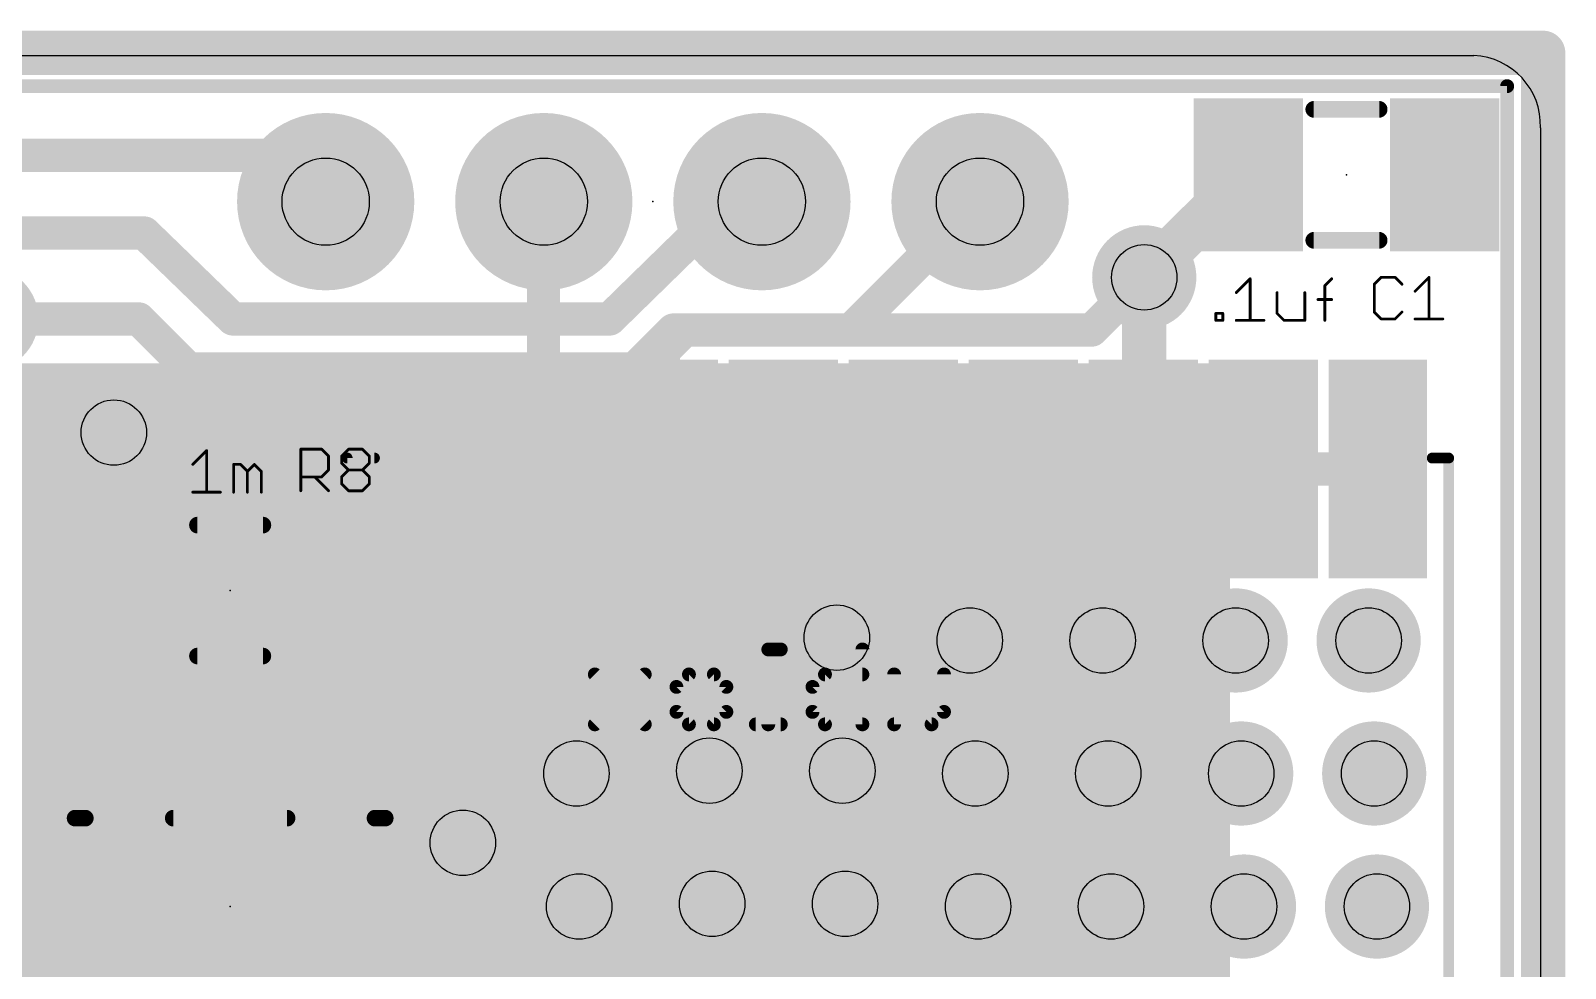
# Model space of a CAD drawing. Extents: x -6 to 101, y -9 to 20.
# Drawn here: x 30.17 to 44.25, y 11.19 to 19.79 of the extents above; entities that cross this region are included whole.
import ezdxf

# ---------------------------------------------------------------- set-up
doc = ezdxf.new("R2010")
doc.units = 0
for name, color, linetype in [('1', 22, 'CONTINUOUS'), ('16', 175, 'CONTINUOUS'), ('17', 82, 'CONTINUOUS'), ('18', 82, 'CONTINUOUS'), ('20', 7, 'CONTINUOUS'), ('21', 253, 'CONTINUOUS'), ('22', 253, 'CONTINUOUS'), ('23', 7, 'CONTINUOUS'), ('25', 253, 'CONTINUOUS'), ('29', 253, 'CONTINUOUS'), ('30', 253, 'CONTINUOUS'), ('31', 253, 'CONTINUOUS'), ('32', 253, 'CONTINUOUS'), ('39', 22, 'CONTINUOUS'), ('44', 253, 'CONTINUOUS'), ('51', 253, 'CONTINUOUS')]:
    doc.layers.add(name, color=color, linetype=linetype)

# ---------------------------------------------------------------- blocks, each defined once
blk = doc.blocks.new('RECT')
blk.add_solid([(-0.5, -0.5), (0.5, -0.5), (-0.5, 0.5), (0.5, 0.5)])
blk = doc.blocks.new('ROUNDP')
at = {"const_width": 0.5}
blk.add_lwpolyline([(0, -0.25, 1), (0, 0.25, 1), (0, -0.25)], format="xyb", dxfattribs=at)
blk = doc.blocks.new('ROUNDV')
at = {"const_width": 0.5}
blk.add_lwpolyline([(0, -0.25, 1), (0, 0.25, 1), (0, -0.25)], format="xyb", dxfattribs=at)

msp = doc.modelspace()

# ---------------------------------------------------------------- linework, layer by layer
at = {"layer": '1'}
for points, const_width in [([(0.0254, 19.5834), (44.0436, 19.5834)], 0.4064), ([(44.0436, 19.5834), (44.0436, 3.7592)], 0.4064), ([(24.511, 18.6436), (32.4564, 18.6436)], 0.3048), ([(32.4564, 18.6436), (32.88, 18.22)], 0.3048), ([(41.3402, 18.4658), (40.8686, 18.0086)], 0.4064), ([(40.9194, 18.0196), (41.3402, 18.4658)], 0.3048), ([(32.88, 18.2372), (32.88, 18.22)], 0.3048), ([(36.5842, 18.22), (35.4838, 17.145)], 0.3048), ([(36.88, 18.22), (36.5842, 18.22)], 0.3048), ([(40.8686, 18.0086), (40.386, 17.526)], 0.4064), ([(31.2166, 17.9324), (27.178, 17.9324)], 0.3048), ([(32.0294, 17.145), (31.2166, 17.9324)], 0.3048), ([(39.9034, 17.0434), (40.386, 17.526)], 0.3048), ([(29.7688, 17.145), (31.1658, 17.145)], 0.3048), ([(31.1658, 17.145), (31.623, 16.6878)], 0.3048), ([(35.4838, 17.145), (32.0294, 17.145)], 0.3048), ([(35.7124, 16.6878), (36.068, 17.0434)], 0.3048), ([(36.068, 17.0434), (39.9034, 17.0434)], 0.3048), ([(31.623, 16.6878), (35.7124, 16.6878)], 0.3048), ([(31.5976, 15.5956), (30.9372, 16.1036)], 0.3048), ([(30.1498, 15.2146), (30.5308, 15.5956)], 0.3048), ([(30.5308, 15.5956), (31.5976, 15.5956)], 0.3048), ([(28.84, 15.2146), (30.1498, 15.2146)], 0.3048), ([(31.104, 14.6558), (31.104, 13.1102)], 0.4064), ([(32.904, 14.6558), (32.904, 13.1102)], 0.4064), ([(28.4734, 13.1514), (30.9628, 13.1514)], 0.4064), ([(30.9628, 13.1514), (31.054, 13.0602)], 0.4064), ([(31.104, 13.1102), (31.054, 13.0602)], 0.4064), ([(32.004, 13.0602), (32.004, 12.0396)], 0.4064), ([(32.004, 13.0602), (32.004, 12.1666)], 0.4064), ([(32.904, 13.1102), (32.954, 13.0602)], 0.4064), ([(32.004, 12.1666), (31.5722, 11.7348)], 0.4064), ([(32.004, 12.0396), (32.2834, 11.7602)], 0.4064), ([(32.2834, 11.7602), (33.2994, 11.7602)], 0.4064), ([(33.2994, 11.7602), (33.7058, 11.3284)], 0.4064), ([(25.8064, 11.7348), (31.5722, 11.7348)], 0.4064), ([(33.7058, 11.3284), (33.7058, 8.9154)], 0.4064)]:
    msp.add_lwpolyline(points, dxfattribs=dict(at, const_width=const_width))
for points, const_width in [([(44.1452, 19.5834, 1), (43.942, 19.5834)], 0.2032), ([(44.0436, 19.4818, 1), (44.0436, 19.685)], 0.2032), ([(32.5103, 18.6975, 1), (32.4025, 18.5897)], 0.1524), ([(32.4564, 18.5674, 1), (32.4564, 18.7198)], 0.1524), ([(41.4109, 18.3929, 1), (41.2695, 18.5387)], 0.2032), ([(41.3956, 18.4135, 1), (41.2848, 18.5181)], 0.1524), ([(32.9562, 18.2372, 1), (32.8038, 18.2372)], 0.1524), ([(32.8038, 18.22, 1), (32.9562, 18.22)], 0.1524), ([(32.8261, 18.1661, 1), (32.9339, 18.2739)], 0.1524), ([(36.5842, 18.2962, 1), (36.5842, 18.1438)], 0.1524), ([(36.6374, 18.1655, 1), (36.531, 18.2745)], 0.1524), ([(36.88, 18.1438, 1), (36.88, 18.2962)], 0.1524), ([(40.7979, 18.0815, 1), (40.9393, 17.9357)], 0.2032), ([(40.9404, 17.9368, 1), (40.7968, 18.0804)], 0.2032), ([(31.2696, 17.9871, 1), (31.1636, 17.8777)], 0.1524), ([(31.2166, 17.8562, 1), (31.2166, 18.0086)], 0.1524), ([(40.864, 18.0719, 1), (40.9748, 17.9673)], 0.1524), ([(40.3142, 17.5978, 1), (40.4578, 17.4542)], 0.2032), ([(40.4399, 17.4721, 1), (40.3321, 17.5799)], 0.1524), ([(31.2197, 17.1989, 1), (31.1119, 17.0911)], 0.1524), ([(31.1658, 17.0688, 1), (31.1658, 17.2212)], 0.1524), ([(32.0294, 17.2212, 1), (32.0294, 17.0688)], 0.1524), ([(31.9764, 17.0903, 1), (32.0824, 17.1997)], 0.1524), ([(35.4306, 17.1995, 1), (35.537, 17.0905)], 0.1524), ([(35.4838, 17.0688, 1), (35.4838, 17.2212)], 0.1524), ([(36.068, 17.1196, 1), (36.068, 16.9672)], 0.1524), ([(36.1219, 16.9895, 1), (36.0141, 17.0973)], 0.1524), ([(39.8495, 17.0973, 1), (39.9573, 16.9895)], 0.1524), ([(39.9034, 16.9672, 1), (39.9034, 17.1196)], 0.1524), ([(31.623, 16.764, 1), (31.623, 16.6116)], 0.1524), ([(31.5691, 16.6339, 1), (31.6769, 16.7417)], 0.1524), ([(35.6585, 16.7417, 1), (35.7663, 16.6339)], 0.1524), ([(35.7124, 16.6116, 1), (35.7124, 16.764)], 0.1524), ([(30.9837, 16.164, 1), (30.8907, 16.0432)], 0.1524), ([(30.5308, 15.6718, 1), (30.5308, 15.5194)], 0.1524), ([(30.5847, 15.5417, 1), (30.4769, 15.6495)], 0.1524), ([(31.5511, 15.5352, 1), (31.6441, 15.656)], 0.1524), ([(31.5976, 15.5194, 1), (31.5976, 15.6718)], 0.1524), ([(30.0959, 15.2685, 1), (30.2037, 15.1607)], 0.1524), ([(30.1498, 15.1384, 1), (30.1498, 15.2908)], 0.1524), ([(31.2056, 14.6558, 1), (31.0024, 14.6558)], 0.2032), ([(33.0056, 14.6558, 1), (32.8024, 14.6558)], 0.2032), ([(31.0346, 13.2232, 1), (30.891, 13.0796)], 0.2032), ([(30.9822, 13.132, 1), (31.1258, 12.9884)], 0.2032), ([(30.9628, 13.0498, 1), (30.9628, 13.253)], 0.2032), ([(30.9822, 12.9884, 1), (31.1258, 13.132)], 0.2032), ([(31.1758, 13.0384, 1), (31.0322, 13.182)], 0.2032), ([(32.1056, 13.0602, 1), (31.9024, 13.0602)], 0.2032), ([(32.1056, 13.0602, 1), (31.9024, 13.0602)], 0.2032), ([(32.9758, 13.182, 1), (32.8322, 13.0384)], 0.2032), ([(32.8822, 12.9884, 1), (33.0258, 13.132)], 0.2032), ([(31.0024, 13.1102, 1), (31.2056, 13.1102)], 0.2032), ([(32.8024, 13.1102, 1), (33.0056, 13.1102)], 0.2032), ([(31.9024, 12.1666, 1), (32.1056, 12.1666)], 0.2032), ([(32.0758, 12.1114, 1), (31.9322, 11.9678)], 0.2032), ([(32.0758, 12.0948, 1), (31.9322, 12.2384)], 0.2032), ([(31.9024, 12.0396, 1), (32.1056, 12.0396)], 0.2032), ([(32.2834, 11.8618, 1), (32.2834, 11.6586)], 0.2032), ([(33.3734, 11.8298, 1), (33.2254, 11.6906)], 0.2032), ([(33.2994, 11.6586, 1), (33.2994, 11.8618)], 0.2032), ([(31.5004, 11.8066, 1), (31.644, 11.663)], 0.2032), ([(31.5722, 11.6332, 1), (31.5722, 11.8364)], 0.2032), ([(32.2116, 11.6884, 1), (32.3552, 11.832)], 0.2032), ([(33.8074, 11.3284, 1), (33.6042, 11.3284)], 0.2032), ([(33.6318, 11.2588, 1), (33.7798, 11.398)], 0.2032)]:
    msp.add_lwpolyline(points, format="xyb", dxfattribs=dict(at, const_width=const_width))
at = {"layer": '16'}
for points, const_width in [([(0.0254, 19.5834), (44.0436, 19.5834)], 0.4064), ([(44.0436, 19.5834), (44.0436, 3.7592)], 0.4064), ([(34.88, 18.22), (34.877, 18.22)], 0.3048), ([(34.877, 18.22), (34.877, 15.7704)], 0.3048), ([(38.8702, 18.22), (37.6936, 17.0434)], 0.3048), ([(38.88, 18.22), (38.8702, 18.22)], 0.3048), ([(40.386, 17.526), (40.386, 15.7794)], 0.4064), ([(35.977, 16.8508), (36.1696, 17.0434)], 0.3048), ([(36.1696, 17.0434), (37.6936, 17.0434)], 0.3048), ([(35.977, 15.7704), (35.977, 16.8508)], 0.3048), ([(34.8742, 15.7732), (34.877, 15.7704)], 0.3048), ([(37.084, 15.7634), (37.077, 15.7704)], 0.3048), ([(37.084, 14.986), (37.084, 15.7634)], 0.3048), ([(39.277, 15.7704), (40.377, 15.7704)], 0.3048), ([(39.2938, 15.7536), (39.277, 15.7704)], 0.3048), ([(40.386, 15.7794), (40.377, 15.7704)], 0.4064), ([(40.377, 15.7704), (41.477, 15.7704)], 0.3048), ([(41.477, 15.7704), (42.527, 15.7704)], 0.3048), ([(36.6522, 14.5542), (37.084, 14.986)], 0.3048), ([(34.3916, 14.4526), (34.4932, 14.5542)], 0.3048), ([(34.4932, 14.5542), (36.6522, 14.5542)], 0.3048), ([(32.1674, 13.7778), (32.8422, 14.4526)], 0.3048), ([(32.8422, 14.4526), (34.3916, 14.4526)], 0.3048), ([(27.9654, 13.7778), (32.1674, 13.7778)], 0.3048)]:
    msp.add_lwpolyline(points, dxfattribs=dict(at, const_width=const_width))
for points, const_width in [([(44.1452, 19.5834, 1), (43.942, 19.5834)], 0.2032), ([(44.0436, 19.4818, 1), (44.0436, 19.685)], 0.2032), ([(34.877, 18.2962, 1), (34.877, 18.1438)], 0.1524), ([(34.9532, 18.22, 1), (34.8008, 18.22)], 0.1524), ([(34.88, 18.1438, 1), (34.88, 18.2962)], 0.1524), ([(38.8702, 18.2962, 1), (38.8702, 18.1438)], 0.1524), ([(38.9241, 18.1661, 1), (38.8163, 18.2739)], 0.1524), ([(38.88, 18.1438, 1), (38.88, 18.2962)], 0.1524), ([(40.4876, 17.526, 1), (40.2844, 17.526)], 0.2032), ([(36.1696, 17.1196, 1), (36.1696, 16.9672)], 0.1524), ([(36.2235, 16.9895, 1), (36.1157, 17.0973)], 0.1524), ([(37.6397, 17.0973, 1), (37.7475, 16.9895)], 0.1524), ([(37.6936, 16.9672, 1), (37.6936, 17.1196)], 0.1524), ([(36.0532, 16.8508, 1), (35.9008, 16.8508)], 0.1524), ([(35.9231, 16.9047, 1), (36.0309, 16.7969)], 0.1524), ([(34.9281, 15.8271, 1), (34.8203, 15.7193)], 0.1524), ([(37.1309, 15.8243, 1), (37.0231, 15.7165)], 0.1524), ([(37.1602, 15.7634, 1), (37.0078, 15.7634)], 0.1524), ([(39.277, 15.8466, 1), (39.277, 15.6942)], 0.1524), ([(39.3309, 15.8243, 1), (39.2231, 15.7165)], 0.1524), ([(40.3052, 15.8422, 1), (40.4488, 15.6986)], 0.2032), ([(40.4578, 15.7076, 1), (40.3142, 15.8512)], 0.2032), ([(40.377, 15.8466, 1), (40.377, 15.6942)], 0.1524), ([(40.377, 15.6942, 1), (40.377, 15.8466)], 0.1524), ([(41.477, 15.8466, 1), (41.477, 15.6942)], 0.1524), ([(41.477, 15.6942, 1), (41.477, 15.8466)], 0.1524), ([(42.527, 15.6942, 1), (42.527, 15.8466)], 0.1524), ([(34.8008, 15.7704, 1), (34.9532, 15.7704)], 0.1524), ([(34.8231, 15.7165, 1), (34.9309, 15.8243)], 0.1524), ([(35.9008, 15.7704, 1), (36.0532, 15.7704)], 0.1524), ([(37.0301, 15.7095, 1), (37.1379, 15.8173)], 0.1524), ([(39.2399, 15.6997, 1), (39.3477, 15.8075)], 0.1524), ([(40.2844, 15.7794, 1), (40.4876, 15.7794)], 0.2032), ([(37.0078, 14.986, 1), (37.1602, 14.986)], 0.1524), ([(37.1379, 14.9321, 1), (37.0301, 15.0399)], 0.1524), ([(34.4932, 14.6304, 1), (34.4932, 14.478)], 0.1524), ([(34.5471, 14.5003, 1), (34.4393, 14.6081)], 0.1524), ([(36.5983, 14.6081, 1), (36.7061, 14.5003)], 0.1524), ([(36.6522, 14.478, 1), (36.6522, 14.6304)], 0.1524), ([(32.8422, 14.5288, 1), (32.8422, 14.3764)], 0.1524), ([(32.8961, 14.3987, 1), (32.7883, 14.5065)], 0.1524), ([(34.3377, 14.5065, 1), (34.4455, 14.3987)], 0.1524), ([(34.3916, 14.3764, 1), (34.3916, 14.5288)], 0.1524), ([(32.1135, 13.8317, 1), (32.2213, 13.7239)], 0.1524), ([(32.1674, 13.7016, 1), (32.1674, 13.854)], 0.1524)]:
    msp.add_lwpolyline(points, format="xyb", dxfattribs=dict(at, const_width=const_width))
at = {"layer": '20'}
for p, q in [((1.016, 19.558), (43.4086, 19.558)), ((44.0182, 18.8976), (44.0182, 3.81))]:
    msp.add_line(p, q, dxfattribs=at)
msp.add_arc((43.3832, 18.923), 0.6355, 357.7094, 87.7094, dxfattribs=at)
at = {"layer": '21'}
for points, const_width in [([(43.7134, 19.2786), (0.5334, 19.2786)], 0.127), ([(43.7134, 19.2786), (43.7134, 4.0386)], 0.127), ([(42.5402, 19.0658), (41.9402, 19.0658)], 0.1524), ([(42.5402, 17.8658), (41.9402, 17.8658)], 0.1524), ([(32.304, 15.2558), (31.704, 15.2558)], 0.1524), ([(32.304, 14.0558), (31.704, 14.0558)], 0.1524), ([(30.582, 10.9502), (30.582, 12.5702)], 0.1524), ([(30.582, 12.5702), (30.676, 12.5702)], 0.1524), ([(31.482, 12.5702), (32.526, 12.5702)], 0.1524), ([(33.332, 12.5702), (33.426, 12.5702)], 0.1524), ([(33.426, 12.5702), (33.426, 10.9502)], 0.1524)]:
    msp.add_lwpolyline(points, dxfattribs=dict(at, const_width=const_width))
for points, const_width in [([(43.7452, 19.2786, 1), (43.6816, 19.2786)], 0.0635), ([(43.7134, 19.2469, 1), (43.7134, 19.3103)], 0.0635), ([(41.9402, 19.1039, 1), (41.9402, 19.0277)], 0.0762), ([(42.5402, 19.0277, 1), (42.5402, 19.1039)], 0.0762), ([(41.9402, 17.9039, 1), (41.9402, 17.8277)], 0.0762), ([(42.5402, 17.8277, 1), (42.5402, 17.9039)], 0.0762), ([(31.704, 15.2939, 1), (31.704, 15.2177)], 0.0762), ([(32.304, 15.2177, 1), (32.304, 15.2939)], 0.0762), ([(31.704, 14.0939, 1), (31.704, 14.0177)], 0.0762), ([(32.304, 14.0177, 1), (32.304, 14.0939)], 0.0762), ([(30.6201, 12.5702, 1), (30.5439, 12.5702)], 0.0762), ([(30.582, 12.6083, 1), (30.582, 12.5321)], 0.0762), ([(30.676, 12.5321, 1), (30.676, 12.6083)], 0.0762), ([(31.482, 12.6083, 1), (31.482, 12.5321)], 0.0762), ([(32.526, 12.5321, 1), (32.526, 12.6083)], 0.0762), ([(33.332, 12.6083, 1), (33.332, 12.5321)], 0.0762), ([(33.4641, 12.5702, 1), (33.3879, 12.5702)], 0.0762), ([(33.426, 12.5321, 1), (33.426, 12.6083)], 0.0762), ([(31.004, 11.3602, 1), (31.004, 11.5602, 1), (31.004, 11.3602)], 0.127)]:
    msp.add_lwpolyline(points, format="xyb", dxfattribs=dict(at, const_width=const_width))
at = {"layer": '22'}
for points, const_width in [([(33.077, 6.1704), (33.077, 15.8704)], 0.1), ([(33.327, 15.8704), (33.077, 15.8704)], 0.1), ([(43.177, 15.8704), (43.027, 15.8704)], 0.1), ([(43.177, 6.1704), (43.177, 15.8704)], 0.1), ([(37.053, 14.1162), (36.9386, 14.1162)], 0.127), ([(36.9386, 14.1162), (36.9386, 13.4299)], 0.127), ([(37.8014, 14.1162), (37.8014, 13.4299)], 0.127), ([(35.8057, 13.8874), (35.3481, 13.4299)], 0.127), ([(35.8057, 13.4299), (35.3481, 13.8874)], 0.127), ([(36.0965, 13.773), (36.2109, 13.8874)], 0.127), ([(36.2109, 13.8874), (36.4397, 13.8874)], 0.127), ([(36.4397, 13.8874), (36.5541, 13.773)], 0.127), ([(37.3439, 13.773), (37.4582, 13.8874)], 0.127), ([(37.4582, 13.8874), (37.8014, 13.8874)], 0.127), ([(38.0923, 13.4299), (38.0923, 13.8874)], 0.127), ([(38.5499, 13.8874), (38.5499, 13.5442)], 0.127), ([(36.0965, 13.5442), (36.0965, 13.773)], 0.127), ([(36.5541, 13.773), (36.5541, 13.5442)], 0.127), ([(37.3439, 13.5442), (37.3439, 13.773)], 0.127), ([(36.2109, 13.4299), (36.0965, 13.5442)], 0.127), ([(36.5541, 13.5442), (36.4397, 13.4299)], 0.127), ([(37.4582, 13.4299), (37.3439, 13.5442)], 0.127), ([(38.5499, 13.5442), (38.4355, 13.4299)], 0.127), ([(36.4397, 13.4299), (36.2109, 13.4299)], 0.127), ([(37.053, 13.4299), (36.8242, 13.4299)], 0.127), ([(37.8014, 13.4299), (37.4582, 13.4299)], 0.127), ([(38.4355, 13.4299), (38.0923, 13.4299)], 0.127)]:
    msp.add_lwpolyline(points, dxfattribs=dict(at, const_width=const_width))
for points, const_width in [([(33.102, 15.8704, 1), (33.052, 15.8704)], 0.05), ([(33.077, 15.8954, 1), (33.077, 15.8454)], 0.05), ([(33.327, 15.8454, 1), (33.327, 15.8954)], 0.05), ([(43.027, 15.8954, 1), (43.027, 15.8454)], 0.05), ([(43.202, 15.8704, 1), (43.152, 15.8704)], 0.05), ([(43.177, 15.8454, 1), (43.177, 15.8954)], 0.05), ([(34.277, 13.3704, 1), (34.277, 13.9704, 1), (34.277, 13.3704)], 0.6), ([(36.9386, 14.148, 1), (36.9386, 14.0845)], 0.0635), ([(36.9704, 14.1162, 1), (36.9069, 14.1162)], 0.0635), ([(37.053, 14.0845, 1), (37.053, 14.148)], 0.0635), ([(37.8332, 14.1162, 1), (37.7697, 14.1162)], 0.0635), ([(35.3705, 13.9099, 1), (35.3256, 13.865)], 0.0635), ([(35.8281, 13.865, 1), (35.7832, 13.9099)], 0.0635), ([(36.2109, 13.9192, 1), (36.2109, 13.8557)], 0.0635), ([(36.2333, 13.865, 1), (36.1884, 13.9099)], 0.0635), ([(36.4621, 13.9099, 1), (36.4172, 13.865)], 0.0635), ([(36.4397, 13.8557, 1), (36.4397, 13.9192)], 0.0635), ([(37.4582, 13.9192, 1), (37.4582, 13.8557)], 0.0635), ([(37.4807, 13.865, 1), (37.4358, 13.9099)], 0.0635), ([(37.8014, 13.8557, 1), (37.8014, 13.9192)], 0.0635), ([(38.124, 13.8874, 1), (38.0605, 13.8874)], 0.0635), ([(38.5816, 13.8874, 1), (38.5181, 13.8874)], 0.0635), ([(36.1282, 13.773, 1), (36.0647, 13.773)], 0.0635), ([(36.074, 13.7955, 1), (36.1189, 13.7506)], 0.0635), ([(36.5858, 13.773, 1), (36.5223, 13.773)], 0.0635), ([(36.5316, 13.7506, 1), (36.5765, 13.7955)], 0.0635), ([(37.3756, 13.773, 1), (37.3121, 13.773)], 0.0635), ([(37.3214, 13.7955, 1), (37.3663, 13.7506)], 0.0635), ([(36.0647, 13.5442, 1), (36.1282, 13.5442)], 0.0635), ([(36.1189, 13.5667, 1), (36.074, 13.5218)], 0.0635), ([(36.5223, 13.5442, 1), (36.5858, 13.5442)], 0.0635), ([(36.5765, 13.5218, 1), (36.5316, 13.5667)], 0.0635), ([(37.3121, 13.5442, 1), (37.3756, 13.5442)], 0.0635), ([(37.3663, 13.5667, 1), (37.3214, 13.5218)], 0.0635), ([(38.5181, 13.5442, 1), (38.5816, 13.5442)], 0.0635), ([(38.5723, 13.5218, 1), (38.5274, 13.5667)], 0.0635), ([(35.3256, 13.4523, 1), (35.3705, 13.4074)], 0.0635), ([(35.7832, 13.4074, 1), (35.8281, 13.4523)], 0.0635), ([(36.2109, 13.4616, 1), (36.2109, 13.3981)], 0.0635), ([(36.1884, 13.4074, 1), (36.2333, 13.4523)], 0.0635), ([(36.4172, 13.4523, 1), (36.4621, 13.4074)], 0.0635), ([(36.4397, 13.3981, 1), (36.4397, 13.4616)], 0.0635), ([(36.8242, 13.4616, 1), (36.8242, 13.3981)], 0.0635), ([(36.9069, 13.4299, 1), (36.9704, 13.4299)], 0.0635), ([(37.053, 13.3981, 1), (37.053, 13.4616)], 0.0635), ([(37.4582, 13.4616, 1), (37.4582, 13.3981)], 0.0635), ([(37.4358, 13.4074, 1), (37.4807, 13.4523)], 0.0635), ([(37.7697, 13.4299, 1), (37.8332, 13.4299)], 0.0635), ([(37.8014, 13.3981, 1), (37.8014, 13.4616)], 0.0635), ([(38.0605, 13.4299, 1), (38.124, 13.4299)], 0.0635), ([(38.0923, 13.4616, 1), (38.0923, 13.3981)], 0.0635), ([(38.413, 13.4523, 1), (38.4579, 13.4074)], 0.0635), ([(38.4355, 13.3981, 1), (38.4355, 13.4616)], 0.0635)]:
    msp.add_lwpolyline(points, format="xyb", dxfattribs=dict(at, const_width=const_width))
at = {"layer": '23'}
for p in [(42.2402, 18.4658), (35.88, 18.22), (32.004, 14.6558), (32.004, 11.7602)]:
    msp.add_point(p, dxfattribs=at)
at = {"layer": '25', "const_width": 0.0254}
for points in [[(41.2296, 17.3865), (41.3567, 17.5136)], [(41.3567, 17.5136), (41.3567, 17.1323)], [(42.0416, 17.4501), (42.1051, 17.5136)], [(42.0416, 17.1323), (42.0416, 17.4501)], [(42.5586, 17.5263), (42.4951, 17.4628)], [(42.4951, 17.4628), (42.4951, 17.2086)], [(42.6857, 17.5263), (42.5586, 17.5263)], [(42.7493, 17.4628), (42.6857, 17.5263)], [(42.8693, 17.3992), (42.9964, 17.5263)], [(42.9964, 17.5263), (42.9964, 17.145)], [(41.6038, 17.3865), (41.6038, 17.1959)], [(41.858, 17.1323), (41.858, 17.3865)], [(41.978, 17.323), (42.1051, 17.323)], [(41.0425, 17.1323), (41.0425, 17.1959)], [(41.0425, 17.1959), (41.1061, 17.1959)], [(41.1061, 17.1959), (41.1061, 17.1323)], [(41.6038, 17.1959), (41.6674, 17.1323)], [(42.4951, 17.2086), (42.5586, 17.145)], [(42.6857, 17.145), (42.7493, 17.2086)], [(41.1061, 17.1323), (41.0425, 17.1323)], [(41.2296, 17.1323), (41.4838, 17.1323)], [(41.6674, 17.1323), (41.858, 17.1323)], [(42.5586, 17.145), (42.6857, 17.145)], [(42.8693, 17.145), (43.1235, 17.145)], [(31.6611, 15.8117), (31.7882, 15.9388)], [(31.7882, 15.9388), (31.7882, 15.5575)], [(32.6517, 15.5702), (32.6517, 15.9515)], [(32.6517, 15.9515), (32.8424, 15.9515)], [(32.8424, 15.9515), (32.9059, 15.888)], [(33.0259, 15.888), (33.0895, 15.9515)], [(33.0895, 15.9515), (33.2166, 15.9515)], [(33.2166, 15.9515), (33.2801, 15.888)], [(32.0353, 15.5575), (32.0353, 15.8117)], [(32.0353, 15.8117), (32.0989, 15.8117)], [(32.0989, 15.8117), (32.1624, 15.7482)], [(32.1624, 15.7482), (32.226, 15.8117)], [(32.1624, 15.7482), (32.1624, 15.5575)], [(32.226, 15.8117), (32.2895, 15.7482)], [(32.2895, 15.7482), (32.2895, 15.5575)], [(32.9059, 15.7609), (32.8424, 15.6973)], [(32.9059, 15.888), (32.9059, 15.7609)], [(33.0259, 15.8244), (33.0259, 15.888)], [(33.0895, 15.7609), (33.0259, 15.8244)], [(33.0259, 15.6973), (33.0895, 15.7609)], [(33.0895, 15.7609), (33.2166, 15.7609)], [(33.2801, 15.8244), (33.2166, 15.7609)], [(33.2166, 15.7609), (33.2801, 15.6973)], [(33.2801, 15.888), (33.2801, 15.8244)], [(32.8424, 15.6973), (32.6517, 15.6973)], [(32.7788, 15.6973), (32.9059, 15.5702)], [(33.0259, 15.6338), (33.0259, 15.6973)], [(33.0895, 15.5702), (33.0259, 15.6338)], [(33.2801, 15.6338), (33.2166, 15.5702)], [(33.2801, 15.6973), (33.2801, 15.6338)], [(31.6611, 15.5575), (31.9153, 15.5575)], [(33.2166, 15.5702), (33.0895, 15.5702)]]:
    msp.add_lwpolyline(points, dxfattribs=at)
at = {"layer": '25', "const_width": 0.0127}
for points in [[(41.3631, 17.5136, 1), (41.3504, 17.5136)], [(41.3612, 17.5091, 1), (41.3522, 17.5181)], [(42.0479, 17.4501, 1), (42.0352, 17.4501)], [(42.0371, 17.4546, 1), (42.0461, 17.4456)], [(42.1096, 17.5091, 1), (42.1006, 17.5181)], [(42.5014, 17.4628, 1), (42.4887, 17.4628)], [(42.4906, 17.4673, 1), (42.4996, 17.4583)], [(42.5586, 17.5327, 1), (42.5586, 17.52)], [(42.5631, 17.5218, 1), (42.5541, 17.5308)], [(42.6902, 17.5308, 1), (42.6813, 17.5218)], [(42.6857, 17.52, 1), (42.6857, 17.5327)], [(42.7448, 17.4583, 1), (42.7538, 17.4673)], [(43.0027, 17.5263, 1), (42.99, 17.5263)], [(43.0009, 17.5218, 1), (42.9919, 17.5308)], [(41.2251, 17.391, 1), (41.2341, 17.382)], [(41.6102, 17.3865, 1), (41.5975, 17.3865)], [(41.8644, 17.3865, 1), (41.8517, 17.3865)], [(41.978, 17.3293, 1), (41.978, 17.3166)], [(42.1051, 17.3166, 1), (42.1051, 17.3293)], [(42.8648, 17.4037, 1), (42.8738, 17.3947)], [(41.0425, 17.2022, 1), (41.0425, 17.1895)], [(41.0489, 17.1959, 1), (41.0362, 17.1959)], [(41.1124, 17.1959, 1), (41.0997, 17.1959)], [(41.1061, 17.1895, 1), (41.1061, 17.2022)], [(41.6083, 17.2003, 1), (41.5993, 17.1914)], [(41.5975, 17.1959, 1), (41.6102, 17.1959)], [(42.4996, 17.213, 1), (42.4906, 17.2041)], [(42.4887, 17.2086, 1), (42.5014, 17.2086)], [(42.7538, 17.2041, 1), (42.7448, 17.213)], [(41.0425, 17.1387, 1), (41.0425, 17.1259)], [(41.0362, 17.1323, 1), (41.0489, 17.1323)], [(41.0997, 17.1323, 1), (41.1124, 17.1323)], [(41.1061, 17.1259, 1), (41.1061, 17.1387)], [(41.2296, 17.1387, 1), (41.2296, 17.1259)], [(41.3504, 17.1323, 1), (41.3631, 17.1323)], [(41.4838, 17.1259, 1), (41.4838, 17.1387)], [(41.6674, 17.1387, 1), (41.6674, 17.1259)], [(41.6629, 17.1278, 1), (41.6719, 17.1368)], [(41.8517, 17.1323, 1), (41.8644, 17.1323)], [(41.858, 17.1259, 1), (41.858, 17.1387)], [(42.0352, 17.1323, 1), (42.0479, 17.1323)], [(42.5586, 17.1514, 1), (42.5586, 17.1386)], [(42.5541, 17.1405, 1), (42.5631, 17.1495)], [(42.6813, 17.1495, 1), (42.6902, 17.1405)], [(42.6857, 17.1386, 1), (42.6857, 17.1514)], [(42.8693, 17.1514, 1), (42.8693, 17.1386)], [(42.99, 17.145, 1), (43.0027, 17.145)], [(43.1235, 17.1386, 1), (43.1235, 17.1514)], [(31.7946, 15.9388, 1), (31.7819, 15.9388)], [(31.7927, 15.9343, 1), (31.7837, 15.9433)], [(32.6517, 15.9579, 1), (32.6517, 15.9452)], [(32.658, 15.9515, 1), (32.6454, 15.9515)], [(32.8469, 15.956, 1), (32.8379, 15.947)], [(32.8424, 15.9452, 1), (32.8424, 15.9579)], [(33.0895, 15.9579, 1), (33.0895, 15.9452)], [(33.0939, 15.947, 1), (33.085, 15.956)], [(33.2211, 15.956, 1), (33.2121, 15.947)], [(33.2166, 15.9452, 1), (33.2166, 15.9579)], [(31.6566, 15.8162, 1), (31.6656, 15.8072)], [(32.0353, 15.8181, 1), (32.0353, 15.8054)], [(32.0417, 15.8117, 1), (32.029, 15.8117)], [(32.1033, 15.8162, 1), (32.0944, 15.8072)], [(32.0989, 15.8054, 1), (32.0989, 15.8181)], [(32.1688, 15.7482, 1), (32.1561, 15.7482)], [(32.2305, 15.8162, 1), (32.2215, 15.8072)], [(32.2305, 15.8072, 1), (32.2215, 15.8162)], [(32.2959, 15.7482, 1), (32.2832, 15.7482)], [(32.9123, 15.888, 1), (32.8996, 15.888)], [(32.8996, 15.7609, 1), (32.9123, 15.7609)], [(32.9014, 15.8835, 1), (32.9104, 15.8925)], [(32.9104, 15.7564, 1), (32.9014, 15.7654)], [(33.0323, 15.888, 1), (33.0196, 15.888)], [(33.0214, 15.8925, 1), (33.0304, 15.8835)], [(33.0304, 15.8289, 1), (33.0214, 15.8199)], [(33.0196, 15.8244, 1), (33.0323, 15.8244)], [(33.0895, 15.7672, 1), (33.0895, 15.7545)], [(33.0939, 15.7564, 1), (33.085, 15.7654)], [(33.085, 15.7564, 1), (33.0939, 15.7654)], [(33.2211, 15.7654, 1), (33.2121, 15.7564)], [(33.2121, 15.7654, 1), (33.2211, 15.7564)], [(33.2166, 15.7545, 1), (33.2166, 15.7672)], [(33.2865, 15.888, 1), (33.2738, 15.888)], [(33.2738, 15.8244, 1), (33.2865, 15.8244)], [(33.2756, 15.8835, 1), (33.2846, 15.8925)], [(33.2846, 15.8199, 1), (33.2756, 15.8289)], [(32.1579, 15.7527, 1), (32.1669, 15.7437)], [(32.1579, 15.7437, 1), (32.1669, 15.7527)], [(32.285, 15.7437, 1), (32.294, 15.7527)], [(32.6517, 15.7037, 1), (32.6517, 15.691)], [(32.7833, 15.7018, 1), (32.7743, 15.6928)], [(32.8379, 15.7018, 1), (32.8469, 15.6928)], [(32.8424, 15.691, 1), (32.8424, 15.7037)], [(33.0323, 15.6973, 1), (33.0196, 15.6973)], [(33.0214, 15.7018, 1), (33.0304, 15.6928)], [(33.0304, 15.6382, 1), (33.0214, 15.6293)], [(33.0196, 15.6338, 1), (33.0323, 15.6338)], [(33.2865, 15.6973, 1), (33.2738, 15.6973)], [(33.2738, 15.6338, 1), (33.2865, 15.6338)], [(33.2756, 15.6928, 1), (33.2846, 15.7018)], [(33.2846, 15.6293, 1), (33.2756, 15.6382)], [(31.6611, 15.5639, 1), (31.6611, 15.5512)], [(31.7819, 15.5575, 1), (31.7946, 15.5575)], [(31.9153, 15.5512, 1), (31.9153, 15.5639)], [(32.029, 15.5575, 1), (32.0417, 15.5575)], [(32.1561, 15.5575, 1), (32.1688, 15.5575)], [(32.2832, 15.5575, 1), (32.2959, 15.5575)], [(32.6454, 15.5702, 1), (32.658, 15.5702)], [(32.9014, 15.5657, 1), (32.9104, 15.5747)], [(33.0895, 15.5766, 1), (33.0895, 15.5639)], [(33.085, 15.5657, 1), (33.0939, 15.5747)], [(33.2121, 15.5747, 1), (33.2211, 15.5657)], [(33.2166, 15.5639, 1), (33.2166, 15.5766)]]:
    msp.add_lwpolyline(points, format="xyb", dxfattribs=at)
at = {"layer": '44'}
for centre, radius in [((32.88, 18.22), 0.4), ((34.88, 18.22), 0.4), ((36.88, 18.22), 0.4), ((38.88, 18.22), 0.4), ((40.386, 17.526), 0.3), ((30.9372, 16.1036), 0.3), ((37.5666, 14.224), 0.3), ((38.7858, 14.1986), 0.3), ((40.005, 14.1986), 0.3), ((41.2242, 14.1986), 0.3), ((42.4434, 14.1986), 0.3), ((35.179, 12.9794), 0.3), ((36.3982, 13.0048), 0.3), ((37.6174, 13.0048), 0.3), ((38.8366, 12.9794), 0.3), ((40.0558, 12.9794), 0.3), ((41.275, 12.9794), 0.3), ((42.4942, 12.9794), 0.3), ((34.1376, 12.3444), 0.3), ((35.2044, 11.7602), 0.3), ((36.4236, 11.7856), 0.3), ((37.6428, 11.7856), 0.3), ((38.862, 11.7602), 0.3), ((40.0812, 11.7602), 0.3), ((41.3004, 11.7602), 0.3), ((42.5196, 11.7602), 0.3)]:
    msp.add_circle(centre, radius, dxfattribs=at)
at = {"layer": '51', "const_width": 0.1524}
msp.add_lwpolyline([(30.582, 12.5702), (33.426, 12.5702)], dxfattribs=at)
at = {"layer": '51', "const_width": 0.0762}
for points in [[(30.582, 12.6083, 1), (30.582, 12.5321)], [(33.426, 12.5321, 1), (33.426, 12.6083)]]:
    msp.add_lwpolyline(points, format="xyb", dxfattribs=at)

# ---------------------------------------------------------------- block references
at = {"layer": '1', "xscale": 0.8, "yscale": 1.2, "rotation": 180}
for p in [(41.3402, 18.4658), (43.1402, 18.4658), (31.104, 14.6558), (32.904, 14.6558)]:
    msp.add_blockref('RECT', p, dxfattribs=at)
at = {"layer": '1', "xscale": 0.55, "yscale": 1.2}
for p in [(31.054, 13.0602), (32.004, 13.0602), (32.954, 13.0602)]:
    msp.add_blockref('RECT', p, dxfattribs=at)
at = {"layer": '16', "xscale": 1.8, "rotation": 90}
for p, yscale in [((33.827, 15.7704), 0.7), ((34.877, 15.7704), 0.8), ((35.977, 15.7704), 0.8), ((37.077, 15.7704), 0.8), ((38.177, 15.7704), 0.8), ((39.277, 15.7704), 0.8), ((40.377, 15.7704), 0.8), ((41.477, 15.7704), 0.8), ((42.527, 15.7704), 0.7)]:
    msp.add_blockref('RECT', p, dxfattribs=dict(at, yscale=yscale))
at = {"layer": '17', "xscale": 1.4224, "yscale": 1.4224, "rotation": 180}
for p in [(32.88, 18.22), (32.88, 18.22), (34.88, 18.22), (34.88, 18.22), (36.88, 18.22), (36.88, 18.22), (38.88, 18.22), (38.88, 18.22)]:
    msp.add_blockref('ROUNDP', p, dxfattribs=at)
at = {"layer": '18', "xscale": 0.9556, "yscale": 0.9556}
for p in [(40.386, 17.526), (40.386, 17.526), (29.7688, 17.145), (29.7688, 17.145), (30.9372, 16.1036), (30.9372, 16.1036), (37.5666, 14.224), (37.5666, 14.224), (38.7858, 14.1986), (38.7858, 14.1986), (40.005, 14.1986), (40.005, 14.1986), (41.2242, 14.1986), (41.2242, 14.1986), (42.4434, 14.1986), (42.4434, 14.1986), (35.179, 12.9794), (35.179, 12.9794), (36.3982, 13.0048), (36.3982, 13.0048), (37.6174, 13.0048), (37.6174, 13.0048), (38.8366, 12.9794), (38.8366, 12.9794), (40.0558, 12.9794), (40.0558, 12.9794), (41.275, 12.9794), (41.275, 12.9794), (42.4942, 12.9794), (42.4942, 12.9794), (34.1376, 12.3444), (34.1376, 12.3444), (36.4236, 11.7856), (36.4236, 11.7856), (37.6428, 11.7856), (37.6428, 11.7856), (35.2044, 11.7602), (35.2044, 11.7602), (38.862, 11.7602), (38.862, 11.7602), (40.0812, 11.7602), (40.0812, 11.7602), (41.3004, 11.7602), (41.3004, 11.7602), (42.5196, 11.7602), (42.5196, 11.7602)]:
    msp.add_blockref('ROUNDV', p, dxfattribs=at)
at = {"layer": '21', "xscale": 0.508, "yscale": 0.508, "rotation": 180}
for p in [(32.88, 18.22), (34.88, 18.22), (36.88, 18.22), (38.88, 18.22)]:
    msp.add_blockref('RECT', p, dxfattribs=at)
at = {"layer": '29'}
for name, p, xscale, yscale, rotation in [('RECT', (41.3402, 18.4658), 1.0032, 1.4032, 180), ('RECT', (43.1402, 18.4658), 1.0032, 1.4032, 180), ('ROUNDP', (32.88, 18.22), 1.6256, 1.6256, 180), ('ROUNDP', (34.88, 18.22), 1.6256, 1.6256, 180), ('ROUNDP', (36.88, 18.22), 1.6256, 1.6256, 180), ('ROUNDP', (38.88, 18.22), 1.6256, 1.6256, 180), ('RECT', (31.104, 14.6558), 1.0032, 1.4032, 180), ('RECT', (32.904, 14.6558), 1.0032, 1.4032, 180), ('RECT', (28.4734, 13.1514), 2.1032, 3.6032, 270)]:
    msp.add_blockref(name, p, dxfattribs=dict(at, xscale=xscale, yscale=yscale, rotation=rotation))
at = {"layer": '29', "xscale": 0.7532, "yscale": 1.4032}
for p in [(31.054, 13.0602), (32.004, 13.0602), (32.954, 13.0602)]:
    msp.add_blockref('RECT', p, dxfattribs=at)
at = {"layer": '30'}
for name, p, xscale, yscale, rotation in [('ROUNDP', (32.88, 18.22), 1.6256, 1.6256, 180), ('ROUNDP', (34.88, 18.22), 1.6256, 1.6256, 180), ('ROUNDP', (36.88, 18.22), 1.6256, 1.6256, 180), ('ROUNDP', (38.88, 18.22), 1.6256, 1.6256, 180), ('RECT', (33.827, 15.7704), 2.0032, 0.9032, 90), ('RECT', (34.877, 15.7704), 2.0032, 1.0032, 90), ('RECT', (35.977, 15.7704), 2.0032, 1.0032, 90), ('RECT', (37.077, 15.7704), 2.0032, 1.0032, 90), ('RECT', (38.177, 15.7704), 2.0032, 1.0032, 90), ('RECT', (39.277, 15.7704), 2.0032, 1.0032, 90), ('RECT', (40.377, 15.7704), 2.0032, 1.0032, 90), ('RECT', (41.477, 15.7704), 2.0032, 1.0032, 90), ('RECT', (42.527, 15.7704), 2.0032, 0.9032, 90)]:
    msp.add_blockref(name, p, dxfattribs=dict(at, xscale=xscale, yscale=yscale, rotation=rotation))
at = {"layer": '31', "xscale": 0.8, "yscale": 1.2, "rotation": 180}
for p in [(41.3402, 18.4658), (43.1402, 18.4658), (31.104, 14.6558), (32.904, 14.6558)]:
    msp.add_blockref('RECT', p, dxfattribs=at)
at = {"layer": '31', "xscale": 0.55, "yscale": 1.2}
for p in [(31.054, 13.0602), (32.004, 13.0602), (32.954, 13.0602)]:
    msp.add_blockref('RECT', p, dxfattribs=at)
at = {"layer": '32', "xscale": 1.8, "rotation": 90}
for p, yscale in [((33.827, 15.7704), 0.7), ((34.877, 15.7704), 0.8), ((35.977, 15.7704), 0.8), ((37.077, 15.7704), 0.8), ((38.177, 15.7704), 0.8), ((39.277, 15.7704), 0.8), ((40.377, 15.7704), 0.8), ((41.477, 15.7704), 0.8), ((42.527, 15.7704), 0.7)]:
    msp.add_blockref('RECT', p, dxfattribs=dict(at, yscale=yscale))
at = {"layer": '39', "xscale": 11.43, "yscale": 7.62}
msp.add_blockref('RECT', (35.4584, 12.9286), dxfattribs=at)
at = {"layer": '51', "xscale": 0.5, "yscale": 0.65}
for p in [(31.054, 12.9352), (31.954, 12.9352), (32.954, 12.9352)]:
    msp.add_blockref('RECT', p, dxfattribs=at)

doc.saveas('drawing.dxf')
